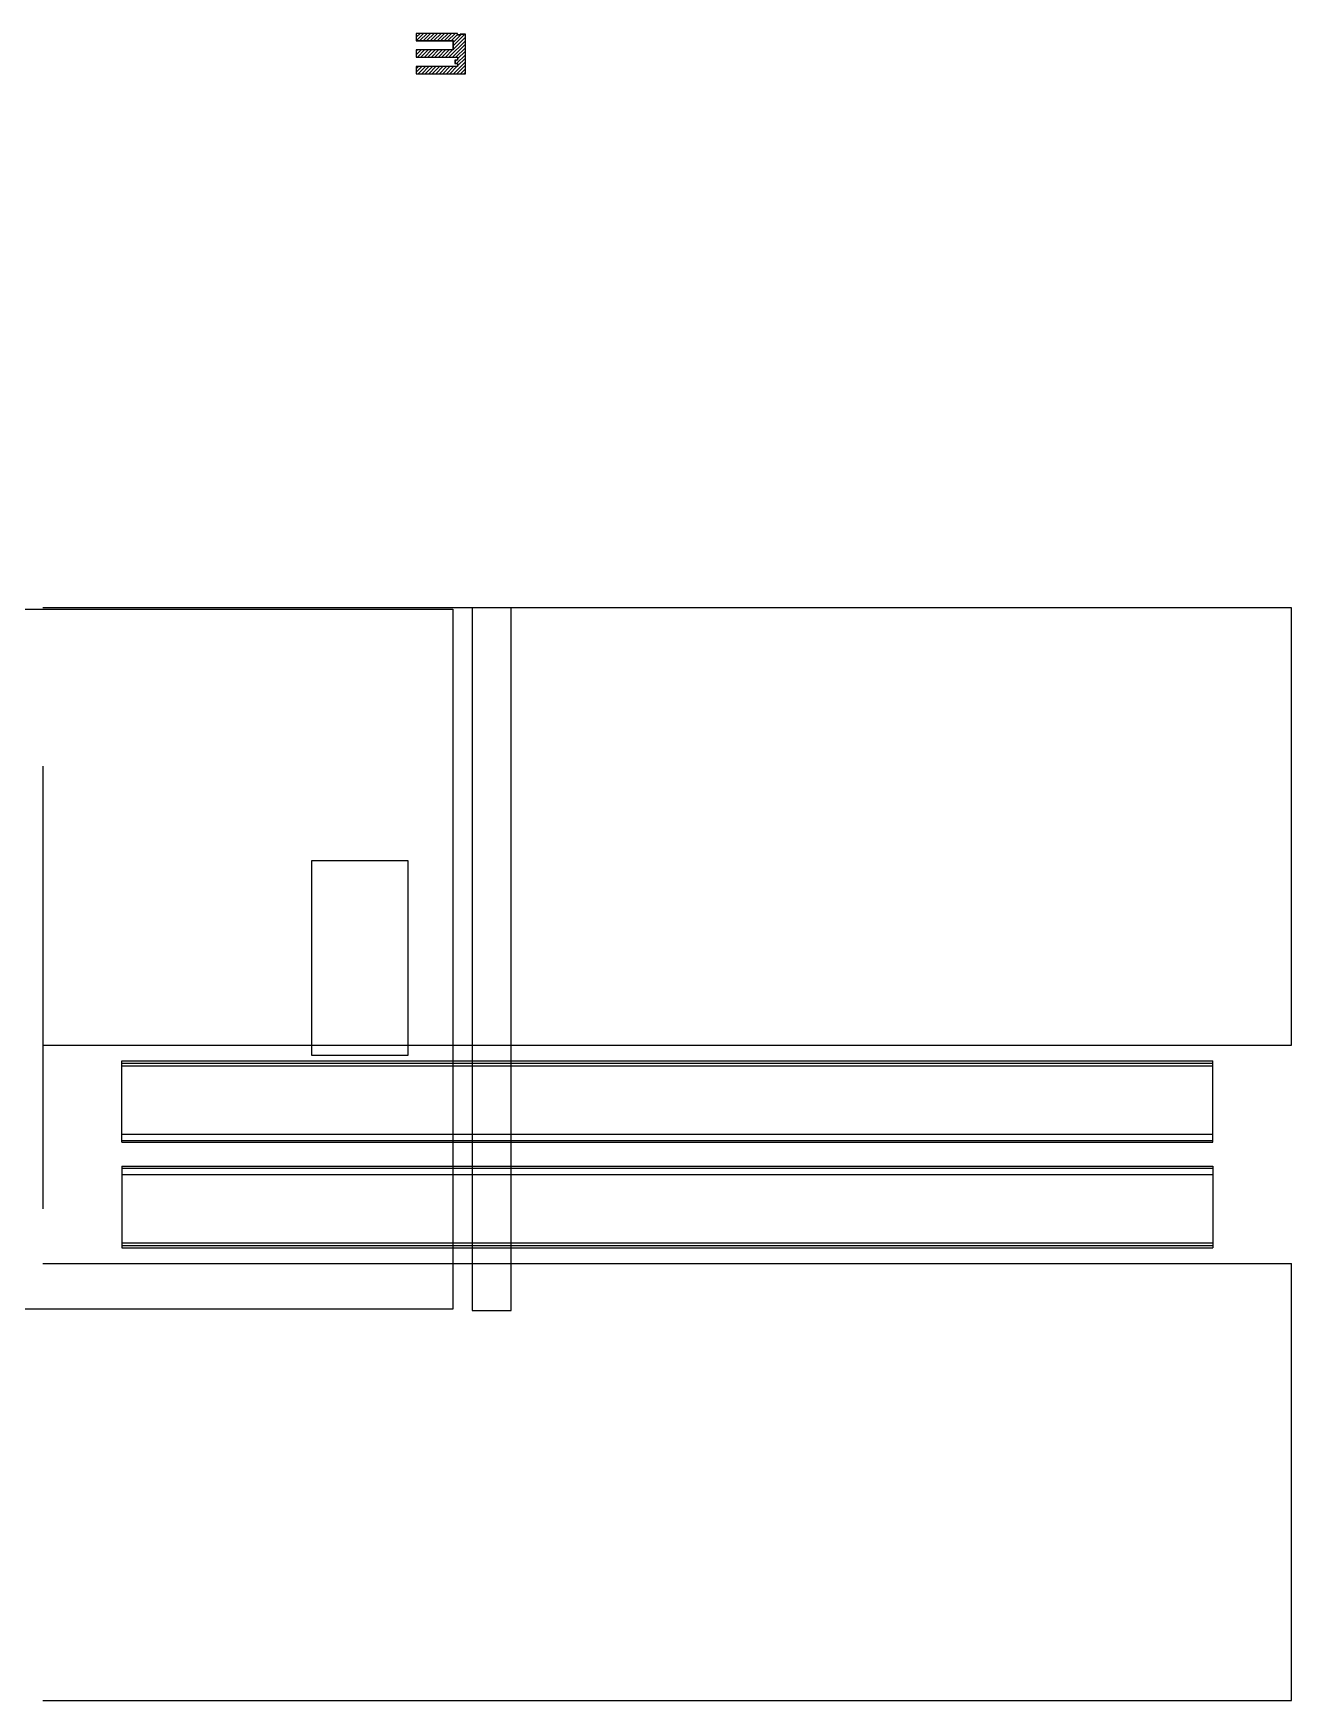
# Model space of a CAD drawing. Header units: metres. Extents: x -999 to 3200, y -1400 to 5056.
# Drawn here: x 1588 to 3200, y -1400 to 736 of the extents above; entities that cross this region are included whole.
import ezdxf

# ---------------------------------------------------------------- set-up
doc = ezdxf.new("R2010")
doc.units = ezdxf.units.M
doc.layers.add('0.8', color=7, linetype='Continuous', true_color=0x000008)

msp = doc.modelspace()

# ---------------------------------------------------------------- hatches: boundary and pattern name
h = msp.add_hatch()
h.set_pattern_fill('ANSI31')
h.paths.add_polyline_path([(2131.3, 701.9), (2128.1, 701.9), (2128.1, 697.6), (2131.3, 697.6), (2131.3, 693.6), (2078.3, 693.6), (2078.3, 684.5), (2141.2, 684.5), (2141.2, 734.9), (2134.9, 734.9), (2134.9, 734), (2131.1, 734), (2131.1, 736.1), (2078.3, 736.1), (2078.3, 726.9), (2125.5, 726.9), (2125.5, 715), (2078.3, 715), (2078.3, 705.8), (2131.3, 705.8), (2131.3, 701.9)])

# ---------------------------------------------------------------- linework, layer by layer
at = {"color": 7}
msp.add_lwpolyline([(2078.2, 684.4), (2141.4, 684.4), (2141.4, 735.1), (2134.7, 735.1), (2134.7, 734.1), (2131.2, 734.1), (2131.2, 736.2), (2078.2, 736.2), (2078.2, 726.7), (2125.3, 726.7), (2125.3, 715.2), (2078.2, 715.2), (2078.2, 705.7), (2131.2, 705.7), (2131.2, 702), (2127.9, 702), (2127.9, 697.5), (2131.2, 697.5), (2131.2, 693.8), (2078.2, 693.8), (2078.2, 684.4)], dxfattribs=at)
for points in [[(2078.3, 684.5), (2141.2, 684.5), (2141.2, 734.9), (2134.9, 734.9), (2134.9, 734), (2131.1, 734), (2131.1, 736.1), (2078.3, 736.1), (2078.3, 726.9), (2125.5, 726.9), (2125.5, 715), (2078.3, 715), (2078.3, 705.8), (2131.3, 705.8), (2131.3, 701.9), (2128.1, 701.9), (2128.1, 697.6), (2131.3, 697.6), (2131.3, 693.6), (2078.3, 693.6)], [(2200, 0), (2150, 0), (2150, -900), (2200, -900)], [(77.6, -1.5), (2125, -1.5), (2125, -898.5), (77.6, -898.5)], [(1944.7, -323.5), (2067.7, -323.5), (2067.7, -573.5), (1944.7, -573.5)]]:
    msp.add_lwpolyline(points, close=True, dxfattribs=at)
at = {"layer": '0.8', "color": 8}
for p, q in [((3200, 0), (1600, 0)), ((3200, -560), (3200, 0)), ((1600.2, -770, 0), (1600.2, -202.5, 0)), ((1600, -560), (3200, -560)), ((1701.2, -684.6, 0), (1701.2, -580.3, 0)), ((1701.2, -580.3, 0), (3098.8, -580.3, 0)), ((1701.2, -583.1, 0), (3098.8, -583.1, 0)), ((1701.2, -586.5, 0), (3098.8, -586.5, 0)), ((3098.8, -684.6, 0), (3098.8, -580.3, 0)), ((1701.2, -674.3, 0), (3098.8, -674.3, 0)), ((1701.2, -682.3, 0), (3098.8, -682.3, 0)), ((1701.2, -684.6, 0), (3098.8, -684.6, 0)), ((1701.2, -715.4, 0), (3098.8, -715.4, 0)), ((1701.2, -715.4, 0), (1701.2, -819.7, 0)), ((1701.2, -717.7, 0), (3098.8, -717.7, 0)), ((1701.2, -725.7, 0), (3098.8, -725.7, 0)), ((3098.8, -715.4, 0), (3098.8, -819.7, 0)), ((1701.2, -813.5, 0), (3098.8, -813.5, 0)), ((1701.2, -816.9, 0), (3098.8, -816.9, 0)), ((1701.2, -819.7, 0), (3098.8, -819.7, 0)), ((1600, -840), (3200, -840)), ((3200, -1400), (3200, -840)), ((1600, -1400), (3200, -1400))]:
    msp.add_line(p, q, dxfattribs=at)

doc.saveas('drawing.dxf')
